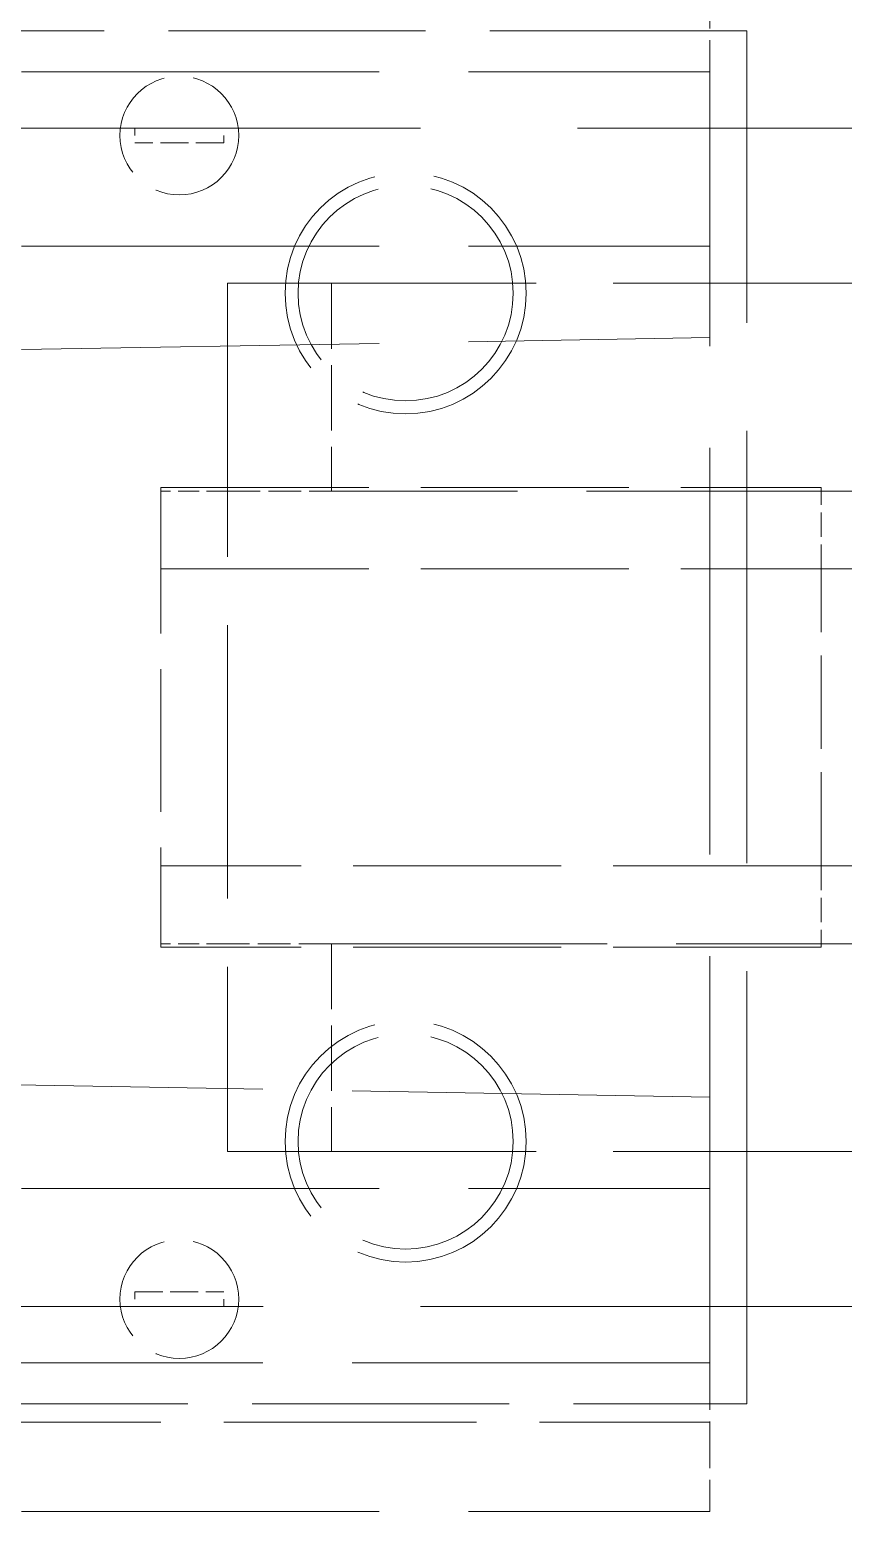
# Model space of a CAD drawing. Header units: millimetres. Extents: x 0 to 5945, y 0 to 4205.
# Drawn here: x 1589.61 to 1600.58, y 2227.26 to 2247.22 of the extents above; entities that cross this region are included whole.
import ezdxf

# ---------------------------------------------------------------- set-up
doc = ezdxf.new("R2010")
doc.units = ezdxf.units.MM
doc.header["$LTSCALE"] = 5
doc.linetypes.add('DASHED', pattern=[0.2067, 0.1654, -0.0413])
doc.layers.add('가려진 것(ISO)', color=2, linetype='DASHED', lineweight=18)

msp = doc.modelspace()

# ---------------------------------------------------------------- linework, layer by layer
at = {"layer": '가려진 것(ISO)', "ltscale": 0.761779}
for p, q in [((1598.776, 2248.657), (1598.776, 2246.657)), ((1598.776, 2229.257), (1598.776, 2227.257))]:
    msp.add_line(p, q, dxfattribs=at)
at = {"layer": '가려진 것(ISO)', "ltscale": 4.190233}
for p, q in [((1599.276, 2247.207), (1588.276, 2247.207)), ((1588.276, 2228.707), (1599.276, 2228.707))]:
    msp.add_line(p, q, dxfattribs=at)
at = {"layer": '가려진 것(ISO)', "ltscale": 7.047277}
msp.add_line((1599.276, 2228.707), (1599.276, 2247.207), dxfattribs=at)
at = {"layer": '가려진 것(ISO)', "ltscale": 5.828271}
for p, q in [((1583.476, 2246.657), (1598.776, 2246.657)), ((1583.476, 2244.307), (1598.776, 2244.307)), ((1583.476, 2231.607), (1598.776, 2231.607)), ((1598.776, 2229.257), (1583.476, 2229.257)), ((1583.476, 2227.257), (1598.776, 2227.257))]:
    msp.add_line(p, q, dxfattribs=at)
at = {"layer": '가려진 것(ISO)', "ltscale": 6.628244}
msp.add_line((1598.776, 2229.257), (1598.776, 2246.657), dxfattribs=at)
at = {"layer": '가려진 것(ISO)', "ltscale": 10.256411}
for p, q in [((1605.476, 2245.897), (1584.276, 2245.897)), ((1584.276, 2230.017), (1605.476, 2230.017))]:
    msp.add_line(p, q, dxfattribs=at)
at = {"layer": '가려진 것(ISO)', "ltscale": 0.076088}
for p, q in [((1591.026, 2245.897), (1591.026, 2245.697)), ((1592.226, 2245.697), (1592.226, 2245.897)), ((1591.026, 2230.217), (1591.026, 2230.017)), ((1592.226, 2230.017), (1592.226, 2230.217))]:
    msp.add_line(p, q, dxfattribs=at)
at = {"layer": '가려진 것(ISO)', "ltscale": 0.457027}
for p, q in [((1592.226, 2245.697), (1591.026, 2245.697)), ((1591.026, 2230.217), (1592.226, 2230.217))]:
    msp.add_line(p, q, dxfattribs=at)
at = {"layer": '가려진 것(ISO)', "ltscale": 5.028299}
for p, q in [((1592.276, 2243.807), (1605.476, 2243.807)), ((1592.276, 2232.107), (1605.476, 2232.107))]:
    msp.add_line(p, q, dxfattribs=at)
at = {"layer": '가려진 것(ISO)', "ltscale": 4.45689}
msp.add_line((1592.276, 2243.807), (1592.276, 2232.107), dxfattribs=at)
at = {"layer": '가려진 것(ISO)', "ltscale": 1.06653}
for p, q in [((1593.676, 2243.807), (1593.676, 2241.007)), ((1593.676, 2234.907), (1593.676, 2232.107))]:
    msp.add_line(p, q, dxfattribs=at)
at = {"layer": '가려진 것(ISO)', "ltscale": 5.830047}
for p, q in [((1583.476, 2242.807), (1598.776, 2243.074)), ((1598.776, 2232.84), (1583.476, 2233.107))]:
    msp.add_line(p, q, dxfattribs=at)
at = {"layer": '가려진 것(ISO)', "ltscale": 0.017042}
for p, q in [((1591.376, 2241.052), (1591.376, 2241.007)), ((1600.276, 2241.007), (1600.276, 2241.052)), ((1591.376, 2234.907), (1591.376, 2234.862)), ((1600.276, 2234.862), (1600.276, 2234.907))]:
    msp.add_line(p, q, dxfattribs=at)
at = {"layer": '가려진 것(ISO)', "ltscale": 3.39026}
for p, q in [((1591.376, 2241.052), (1600.276, 2241.052)), ((1591.376, 2239.957), (1600.276, 2239.957)), ((1600.276, 2235.957), (1591.376, 2235.957)), ((1600.276, 2234.862), (1591.376, 2234.862))]:
    msp.add_line(p, q, dxfattribs=at)
at = {"layer": '가려진 것(ISO)', "ltscale": 0.342745}
for p, q in [((1592.276, 2241.007), (1591.376, 2241.007)), ((1592.276, 2234.907), (1591.376, 2234.907))]:
    msp.add_line(p, q, dxfattribs=at)
at = {"layer": '가려진 것(ISO)', "ltscale": 2.32363}
msp.add_line((1591.376, 2241.007), (1591.376, 2234.907), dxfattribs=at)
at = {"layer": '가려진 것(ISO)', "ltscale": 0.533215}
for p, q in [((1592.276, 2241.007), (1593.676, 2241.007)), ((1593.676, 2234.907), (1592.276, 2234.907))]:
    msp.add_line(p, q, dxfattribs=at)
at = {"layer": '가려진 것(ISO)', "ltscale": 4.494984}
for p, q in [((1605.476, 2241.007), (1593.676, 2241.007)), ((1593.676, 2234.907), (1605.476, 2234.907))]:
    msp.add_line(p, q, dxfattribs=at)
at = {"layer": '가려진 것(ISO)', "ltscale": 0.399886}
for p, q in [((1600.276, 2239.957), (1600.276, 2241.007)), ((1600.276, 2235.957), (1600.276, 2234.907))]:
    msp.add_line(p, q, dxfattribs=at)
at = {"layer": '가려진 것(ISO)', "ltscale": 1.523657}
msp.add_line((1600.276, 2235.957), (1600.276, 2239.957), dxfattribs=at)
at = {"layer": '가려진 것(ISO)', "ltscale": 1.980784}
for p, q in [((1600.276, 2239.957), (1605.476, 2239.957)), ((1605.476, 2235.957), (1600.276, 2235.957))]:
    msp.add_line(p, q, dxfattribs=at)
at = {"layer": '가려진 것(ISO)', "ltscale": 4.114045}
msp.add_line((1587.976, 2228.457), (1598.776, 2228.457), dxfattribs=at)
at = {"layer": '가려진 것(ISO)', "ltscale": 1.91471}
for centre in [(1591.626, 2245.797), (1591.626, 2230.117)]:
    msp.add_circle(centre, 0.8, dxfattribs=at)
at = {"layer": '가려진 것(ISO)', "ltscale": 3.889358}
for centre in [(1594.676, 2243.672), (1594.676, 2232.242)]:
    msp.add_circle(centre, 1.625, dxfattribs=at)
at = {"layer": '가려진 것(ISO)', "ltscale": 3.470493}
for centre in [(1594.676, 2243.672), (1594.676, 2232.242)]:
    msp.add_circle(centre, 1.45, dxfattribs=at)

doc.saveas('drawing.dxf')
